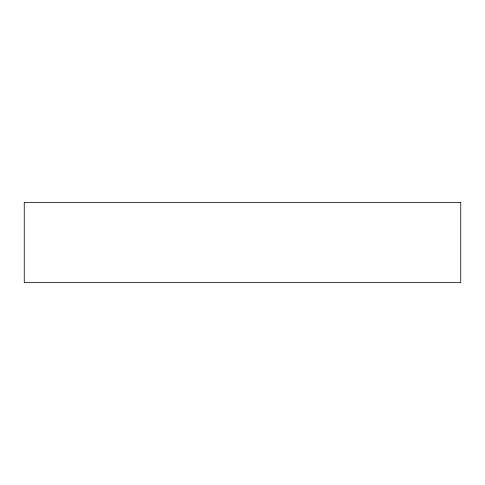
<?xml version="1.0" encoding="UTF-8"?>
<svg xmlns="http://www.w3.org/2000/svg" width="485" height="485" viewBox="0 0 485 485"><rect width="100%" height="100%" fill="white"/><g stroke="black" fill="none" stroke-linecap="round" stroke-linejoin="round"><path stroke-width="0.73" d="M460.75 202.384L24.25 202.384L24.25 282.616L460.75 282.616L460.75 202.384"/></g></svg>
